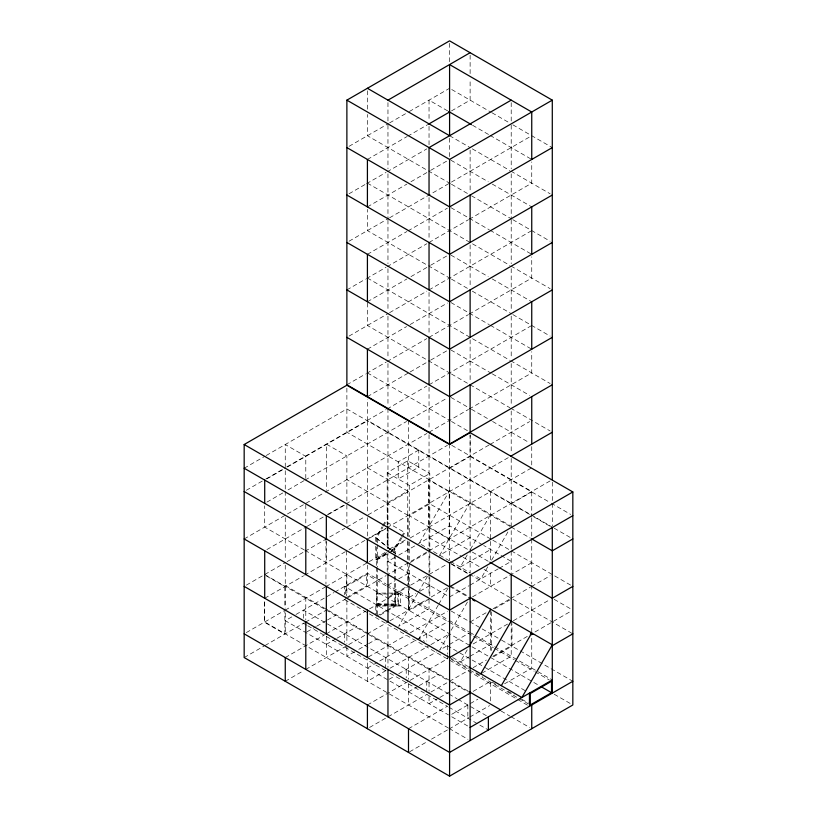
<?xml version="1.0" encoding="UTF-8"?>
<svg xmlns="http://www.w3.org/2000/svg" width="817" height="817" viewBox="0 0 817 817"><rect width="100%" height="100%" fill="white"/><g stroke="black" fill="none" stroke-linecap="round" stroke-linejoin="round"><path stroke-width="0.61" stroke-dasharray="4.08 3.06" d="M285.256 489.066L285.256 470.684M387.963 645.696L387.963 624.474M387.963 548.37L387.963 527.537M395.377 604.846L395.377 593.091L376.545 593.091L376.545 604.846L395.377 604.846L395.377 578.211M408.5 585.146L408.5 565.17M449.585 468.233L470.122 456.376L470.122 435.155M375.738 541.365L375.738 537.739L382.07 526.771M382.703 525.678L385.236 521.287L404.875 532.623L402.975 535.911M376.545 541.967L376.545 538.158L382.877 527.241M383.51 526.138L386.043 521.757M400.902 537.647L394.57 548.605L391.435 550.423M401.535 536.544L404.068 532.163M391.19 551.485L395.377 549.075L402.342 537.014M417.63 593.428L398.614 626.363L429.037 608.798L429.037 597.503M418.263 592.325L427.771 575.852M470.122 502.496L439.689 555.213L470.122 537.637M438.167 605.285L419.152 638.23L424.554 641.345M438.8 604.182L448.319 587.709M467.212 554.988L460.237 567.069L490.67 549.504M470.378 549.504L490.67 514.363M448.564 634.717L439.689 650.087L448.39 645.062M451.107 630.316L467.59 601.772M487.749 566.855L480.774 578.926L474.289 575.188M491.558 560.258L508.674 530.611M467.212 649.862L460.237 661.944L468.927 656.929M377.617 558.072L387.003 552.639M391.169 550.229L394.294 548.411L395.377 549.075L395.377 554.11M375.738 546.195L375.738 559.482L376.545 559.941L388.065 553.272M389.096 552.67L395.377 549.034M349.033 146.335L388.504 123.551M389.597 122.918L408.224 112.164M409.317 111.531L449.585 88.287M367.415 159.448L406.856 136.674M407.683 136.204L427.669 124.654M451.505 110.898L470.122 100.144L470.122 78.922M349.033 193.782L365.495 184.274M366.598 183.641L386.043 172.418M387.135 171.784L426.852 148.857M367.415 206.885L406.856 184.111M410.961 181.742L429.865 170.835M430.682 170.355L448.492 160.081M349.033 241.219L388.504 218.425M389.597 217.792L531.744 135.724M367.415 254.322L406.856 231.558M407.949 230.925L447.389 208.151M346.878 289.902L365.495 279.148M366.598 278.515L386.043 267.292M387.135 266.659L426.852 243.732M429.037 242.465L468.478 219.691M469.305 219.222L531.744 183.161L531.744 161.94M367.415 301.759L406.856 278.995M410.961 276.616L429.865 265.709M430.682 265.239L448.216 255.118M349.033 336.093L388.504 313.309M389.597 312.676L426.852 291.169M429.037 289.902L531.744 230.608M367.415 349.206L406.58 326.586M410.144 324.533L447.389 303.025M346.878 384.776L365.495 374.033M366.598 373.4L386.318 362.013M387.135 361.533L426.852 338.606M429.037 337.339L468.478 314.576M469.305 314.096L531.744 278.046L531.744 256.824M367.415 396.643L409.051 372.603M410.144 371.97L429.865 360.583M430.682 360.113L448.216 349.993M244.171 468.233L265.147 456.121M266.26 455.488L346.878 408.939L529.59 514.424M246.325 490.271L264.708 479.661M265.791 479.038L285.613 467.59M286.716 466.956L386.043 409.613M387.135 408.98L426.882 386.032M429.037 384.776L531.744 325.483M266.873 478.854L283.09 469.489M287.41 466.987L367.415 420.796L367.415 513.995M266.873 502.128L283.09 492.763M303.955 480.713L285.256 491.517L285.256 512.739M305.058 480.079L406.58 421.47M410.665 419.111L447.42 397.889M244.171 538.954L324.175 492.763M325.248 492.14L426.882 433.47M429.037 432.224L468.478 409.45M469.305 408.98L531.744 372.92L531.744 351.698M387.197 525.413L387.197 472.635L407.744 460.768L429.803 473.513L429.803 550.004M266.873 549.565L306.528 526.669M307.263 526.25L324.175 516.487M327.413 514.618L447.42 445.326M328.495 514.424L344.713 505.069M387.197 472.635L409.256 485.369L429.803 473.513M246.325 585.146L285.981 562.249M287.084 561.616L304.69 551.455M305.047 551.25L344.713 528.344M346.878 527.098L365.25 516.487M489.026 445.03L367.415 515.241L367.415 537.709M490.118 444.397L529.59 421.613M264.708 598.258L303.577 575.811M304.68 575.178L345.397 551.669M349.033 549.565L365.25 540.211M366.302 539.598L386.114 528.16M387.207 527.527L508.746 457.367M369.58 538.148L385.798 528.783M389.362 549.126L405.579 539.771M246.325 632.583L284.132 610.759M285.235 610.125L325.237 587.025M325.952 586.616L385.379 552.312M387.575 551.036L405.957 540.425M410.144 538.005L531.744 467.804M375.738 559.482L387.248 552.833M376.545 559.941L390.148 552.088M291.771 616.896L285.256 620.654L448.502 714.906M295.989 614.455L333.785 592.642M334.858 592.019L367.415 573.217L385.706 583.777M394.448 557.613L387.963 561.361L448.482 596.308M398.767 555.121L416.067 545.133M417.15 544.51L449.585 525.78L482.592 544.837M386.012 585.718L366.659 574.535L345.356 586.831L345.356 598.258M346.418 597.646L366.659 585.952L366.659 574.535M244.171 657.552L263.891 646.165M264.984 645.532L304.424 622.768M305.517 622.135L346.878 598.258M347.858 597.687L386.114 575.607M426.882 552.067L387.963 574.535L387.963 553.313M429.037 550.821L552.292 479.661M511.207 503.813L531.744 491.957M410.338 562.494L427.638 552.506M306.875 631.888L315.576 626.874M316.659 626.241L326.443 620.593M327.525 619.97L336.226 614.946M387.963 585.074L394.448 581.336M398.767 578.834L408.5 573.217L408.5 584.002M389.362 596.573L405.579 587.209M285.256 657.552L325.248 634.462M326.33 633.839L365.771 611.065M369.58 608.869L408.5 586.402L408.5 610.115L408.5 587.648M410.665 585.146L447.665 563.781M326.33 644.378L336.001 638.792M337.074 638.179L356.763 626.802M376.545 616.263L386.135 610.728M387.197 610.115L397.848 603.967L397.848 592.55M409.256 597.38L415.751 593.632M420.071 591.14L429.803 585.513M380.13 615.068L385.563 611.933M386.655 611.31L398.614 604.406L398.614 591.232M285.256 681.276L303.628 670.665M305.793 669.409L347.695 645.216M348.788 644.593L388.78 621.502M389.872 620.869L427.128 599.361M431.202 597.013L449.585 586.402L469.029 597.625M428.721 599.321L409.256 610.554L409.256 586.831M354.486 651.843L346.878 656.235L346.878 644.94M358.826 649.331L367.527 644.317M368.61 643.684L377.311 638.669M449.585 596.941L469.04 585.707M470.122 585.074L498.237 568.846M499.248 568.264L511.207 561.361L483.695 545.48M368.498 656.929L405.763 635.412M410.144 632.889L447.389 611.382M472.594 596.829L510.125 575.158M531.744 562.678L511.207 574.535L511.207 550.821M367.415 668.092L415.945 640.079M417.027 639.456L448.492 621.288M386.043 670.522L367.415 681.276L367.415 659.309M390.005 668.235L429.865 645.216M430.957 644.593L449.585 633.839M470.122 621.972L487.657 611.851M493.131 608.696L509.563 599.208M510.656 598.575L530.376 587.188M531.479 586.555L550.096 575.801M494.673 608.685L509.808 599.944M389.045 679.325L394.478 676.19M398.829 673.678L436.492 651.935M449.473 644.439L469.04 633.144M367.415 704.989L409.051 680.959M410.144 680.326L447.941 658.502M473.135 643.959L507.96 623.851M513.372 620.726L550.127 599.504M408.5 691.815L418.284 686.168M419.244 685.616L438.933 674.25M470.02 656.296L490.67 644.378M369.58 727.467L427.128 694.236M430.957 692.03L469.04 670.042M473.135 667.673L486.34 660.054M492.825 656.306L530.672 634.462M534.992 631.96L552.292 621.972M553.375 621.349L570.674 611.361M493.591 656.745L511.973 646.135L511.973 623.667M438.821 698.024L429.037 703.672L429.037 692.377M439.914 697.401L450.78 691.121M451.862 690.498L459.471 686.106M481.867 673.177L511.207 656.235L511.207 622.35M408.5 728.713L446.848 706.572M473.135 691.396L490.67 681.276M451.73 714.293L477.843 699.219M504.579 683.778L531.744 668.092L531.744 634.206M409.593 751.803L427.128 741.683M431.509 739.15L447.941 729.663M449.033 729.03L468.754 717.643M469.846 717.009L489.567 705.622M376.545 593.969L400.31 593.969L400.31 606.02L377.617 606.02M394.294 594.592L400.31 594.592M395.377 603.967L376.545 603.967L375.789 604.406L375.789 615.191M377.617 604.223L388.341 604.223M389.535 604.223L394.294 604.223L394.294 578.028M376.545 605.397L400.31 605.397M451.75 89.533L491.211 112.327M492.038 112.797L508.746 122.448M512.851 124.817L552.292 147.591M447.665 110.898L429.037 100.144L429.037 121.376M472.594 125.287L489.301 134.938M490.118 135.408L531.744 159.448M449.585 135.724L470.122 147.591M472.318 148.857L509.839 170.518M510.931 171.151L550.127 193.782M450.953 160.234L488.198 181.742M492.314 184.111L531.744 206.885M450.402 183.641L367.415 135.724L367.415 114.503M451.505 184.274L470.398 195.181M471.491 195.814L511.759 219.058M512.851 219.691L550.127 241.219M450.953 207.681L468.478 217.792M469.305 218.272L489.301 229.812M490.118 230.292L531.744 254.322M367.415 183.161L509.839 265.392M510.931 266.025L550.127 288.656M450.953 255.118L488.198 276.616M492.314 278.995L531.744 301.759M450.402 278.515L367.415 230.608L367.415 209.387M451.505 279.148L470.122 289.902M472.318 291.169L511.759 313.942M512.851 314.576L550.127 336.093M450.953 302.556L468.478 312.676M469.305 313.146L489.301 324.696M490.394 325.329L531.744 349.206M367.415 278.046L509.839 360.277M510.656 360.746L550.127 383.53M450.953 349.993L491.211 373.236M492.314 373.869L529.59 395.397M450.402 373.4L367.415 325.483L367.415 303.015M451.505 374.033L509.839 407.714M510.656 408.183L550.127 430.967M450.953 397.43L470.674 408.817M471.491 409.297L491.487 420.837M492.58 421.47L529.59 442.834M367.415 372.92L450.402 420.837M451.505 421.47L470.122 432.224M451.77 445.347L531.744 491.517L531.744 516.487M470.122 456.376L550.127 502.567M551.209 503.19L570.674 514.424M553.109 527.568L367.415 420.357L367.415 399.135M554.212 528.201L572.829 538.954M533.909 516.926L550.127 526.291M510.114 526.465L346.878 432.224L346.878 386.032M511.207 527.098L530.376 538.168M367.415 467.804L407.744 491.078L387.197 502.935L346.878 479.661M490.67 538.954L429.803 503.813L409.256 515.68L470.122 550.821M492.855 540.221L570.674 585.146M472.318 552.078L489.301 561.892M554.212 599.361L570.644 608.849M429.037 537.637L462.054 556.704M463.157 557.337L479.661 566.865M484.062 569.408L490.67 573.217L490.67 586.402M449.421 560.83L419.152 543.346L449.585 490.639L511.207 526.219L511.207 549.565M450.504 561.453L469.969 572.686M451.045 563.526L572.829 633.839M451.505 564.22L467.937 573.708M375.738 537.739L394.294 552.547M450.667 586.146L469.04 596.757M451.229 611.065L501.015 639.813M501.618 640.16L572.829 681.276M386.778 584.4L448.502 620.032M449.105 620.379L469.04 631.888M469.959 632.419L552.292 679.958M387.095 586.34L448.349 621.696M449.442 622.329L472.492 635.646M473.594 636.28L493.356 647.687M494.448 648.32L514.21 659.727M515.302 660.361L533.971 671.135M535.064 671.768L549.33 680.01M304.322 549.974L264.708 527.098L264.708 505.876M305.058 550.392L539.118 685.524M554.212 694.236L570.644 703.723M525.086 690.6L344.59 586.392L344.59 594.786M404.017 629.488L407.254 631.357M452.669 657.573L467.804 666.315M449.585 657.552L468.212 668.306M475.872 672.738L482.449 676.527M492.314 682.226L498.881 686.014M507.96 691.264L514.22 694.869M521.889 699.301L528.507 703.12M451.188 659.36L468.754 669.501M469.857 670.134L528.037 703.723M344.59 599.576L529.467 706.307M285.256 585.513L468.121 691.1M264.708 574.535L325.237 609.482M325.963 609.901L367.967 634.155M368.498 634.462L448.216 680.479M449.217 681.061L468.212 692.03M501.076 711.004L509.839 716.06M510.931 716.693L529.59 727.467M266.495 576.005L284.867 586.616L284.867 607.838M448.38 693.756L303.505 610.115L303.505 618.5M448.942 694.082L457.03 698.749M458.112 699.372L488.382 716.856M303.505 623.289L306.794 625.189M307.835 625.791L385.675 670.726M390.005 673.228L447.849 706.623M448.942 707.256L488.382 730.03M451.75 716.785L470.122 727.396M448.502 728.09L264.708 621.972L264.708 600.75M449.217 728.498L467.967 739.324M376.545 538.158L395.377 553.712M552.292 482.153L552.292 502.128M552.292 503.374L552.292 525.852M531.744 446.572L531.744 465.302M531.744 517.733L531.744 583.9M531.744 585.146L531.744 632.583M511.207 102.646L511.207 123.867M511.207 125.113L511.207 168.813M511.207 173.807L511.207 218.742M511.207 219.998L511.207 263.687M511.207 268.681L511.207 311.124M511.207 316.118L511.207 358.561M511.207 363.555L511.207 406.008M511.207 411.002L511.207 453.445M511.207 458.439L511.207 525.872M491.425 611.8L491.425 650.506M490.67 491.517L490.67 560.176M490.67 610.493L490.67 652.558M490.67 682.522L490.67 703.743M470.122 55.209L470.122 73.928M470.122 150.083L470.122 192.526M470.122 244.957L470.122 287.41M470.122 339.841L470.122 382.285M470.122 434.715L470.122 573.289M467.845 704.989L467.845 718.174M449.585 43.342L449.585 62.072M449.585 138.226L449.585 156.946M449.585 444.08L449.585 560.176M447.297 645.696L447.297 654.08M447.297 655.275L447.297 658.87M429.803 553.752L429.803 572.482M429.803 577.476L429.803 598.698M429.037 126.369L429.037 145.089M429.037 197.52L429.037 239.973M429.037 292.404L429.037 334.847M429.037 387.278L429.037 429.722M429.037 434.715L429.037 573.289M429.037 574.913L429.037 596.247M429.037 668.531L429.037 691.121M426.76 633.839L426.76 641.018M426.76 681.276L426.76 692.05M409.256 485.369L409.256 536.902M409.256 541.896L409.256 561.871M409.256 563.117L409.256 585.585M408.5 420.357L408.5 467.804M408.5 656.674L408.5 679.264M408.5 683.768L408.5 704.989M408.122 536.677L408.122 515.456L387.575 503.599L387.575 524.82M408.122 541.671L408.122 560.401M407.744 460.768L407.744 537.269M407.744 541.017L407.744 560.993M407.744 562.239L407.744 584.706M406.223 669.409L406.223 677.804M395.377 554.968L395.377 577.619M394.294 548.411L394.294 553.487M394.294 554.753L394.294 577.588M387.963 102.646L387.963 123.867M387.963 125.113L387.963 168.813M387.963 173.807L387.963 218.742M387.963 219.998L387.963 263.687M387.963 268.681L387.963 311.124M387.963 316.118L387.963 358.561M387.963 363.555L387.963 406.008M387.963 408.5L387.963 524.606M387.963 527.098L387.963 548.319M387.963 644.817L387.963 667.407M387.575 526.066L387.575 548.544M387.197 526.659L387.197 547.88M387.197 554.12L387.197 571.604M385.675 657.552L385.675 668.337M377.617 538.781L377.617 543.856M377.617 544.816L377.617 566.804M377.617 567.958L377.617 616.263M376.545 547.043L376.545 566.201M376.545 567.335L376.545 614.997M367.415 90.789L367.415 109.509M367.415 565.17L367.415 586.402M346.878 500.882L346.878 455.937L326.33 444.08L326.33 490.271M346.878 505.039L346.878 524.647M346.878 574.535L346.878 595.756M346.878 600.75L346.878 643.684M346.5 551.036L346.5 595.981M344.59 633.839L344.59 642.223M326.33 541.457L326.33 562.678M326.33 636.331L326.33 657.552M325.952 539.179L325.952 584.124M305.793 478.435L305.793 456.376L285.256 444.519L285.256 466.578M305.793 504.63L305.793 524.606M305.793 597.38L305.793 619.97M285.256 517.733L285.256 560.176M285.256 565.17L285.256 608.103M285.256 613.128L285.256 633.839M284.867 609.084L284.867 634.053L264.33 622.197L264.33 600.975M418.774 450.014L398.226 461.871L398.226 478.997L418.774 467.14L418.774 450.014M449.207 491.742L428.659 479.875L428.659 527.322L449.207 539.179L449.207 491.742"/><path stroke-width="1.23" d="M244.171 491.517L244.171 444.519L346.878 385.226L449.585 444.519L470.122 432.663L572.829 491.957L572.829 704.989L449.585 776.15L244.171 657.552L244.171 491.517L449.585 610.115L470.122 598.258L470.122 574.974M367.415 657.552L367.415 610.115M367.415 562.678L367.415 539.394M387.963 621.972L387.963 574.535M470.122 598.258L470.122 693.133L449.585 704.989L244.171 586.392M469.111 646.574L490.67 609.237M480.774 673.811L511.207 621.094M501.321 685.667L531.744 632.961M552.292 384.776L449.585 444.08L346.878 384.776L346.878 100.144L449.585 40.85L552.292 100.144L552.292 479.661M387.963 100.144L470.122 52.707M428.496 124.184L449.585 112.011M511.207 100.144L429.037 147.591L429.037 195.028M346.878 100.144L449.585 159.448L552.292 100.144M552.292 147.591L449.585 206.885L346.878 147.591M552.292 195.028L449.585 254.322L346.878 195.028M552.292 242.465L449.585 301.759L346.878 242.465M552.292 289.902L449.585 349.206L346.878 289.902M552.292 337.339L449.585 396.643L346.878 337.339M510.656 456.254L552.292 432.224M244.171 444.519L449.585 563.117L572.829 491.957M572.829 515.68L449.585 586.831L244.171 468.233M572.829 538.954L552.292 550.811L531.479 538.801M470.122 645.696L449.585 657.552L244.171 538.954M572.829 586.392L552.292 598.258L489.843 562.198M552.292 645.696L572.829 633.839M470.122 727.396L552.292 679.958M551.526 692.693L530.223 704.989L530.223 693.572L551.526 681.276L551.526 692.693L541.651 686.985M572.829 681.276L449.585 752.426L244.171 633.839M448.758 111.531L471.491 124.654M367.415 88.287L449.585 135.724L449.585 64.574L531.744 112.011L531.744 159.448M470.122 597.38L552.292 644.817L521.859 697.524L468.887 666.938M472.696 599.739L474.891 601.006M530.672 633.206L532.827 634.462M469.142 691.693L500.555 709.82M552.292 527.537L552.292 693.133M531.744 206.885L531.744 254.322M531.744 301.759L531.744 349.206M531.744 396.643L531.744 444.08M531.744 704.989L531.744 728.713M529.467 693.133L529.467 706.307M511.207 574.535L511.207 621.972M488.382 716.856L488.382 730.03M470.122 195.028L470.122 242.465M470.122 289.902L470.122 337.339M470.122 384.776L470.122 432.663M470.122 692.254L470.122 740.57M449.585 159.448L449.585 444.08M449.585 563.117L449.585 776.15M429.037 242.465L429.037 289.902M429.037 337.339L429.037 384.776M408.5 728.713L408.5 752.426M387.963 669.409L387.963 716.856M367.415 159.448L367.415 206.885M367.415 254.322L367.415 301.759M367.415 349.206L367.415 396.643M367.415 704.989L367.415 728.713M326.33 515.68L326.33 538.954M326.33 586.392L326.33 633.839M305.793 527.098L305.793 574.535M305.793 621.972L305.793 669.409M285.256 657.552L285.256 681.276M264.708 480.1L264.708 503.374M264.708 550.821L264.708 598.258"/></g></svg>
